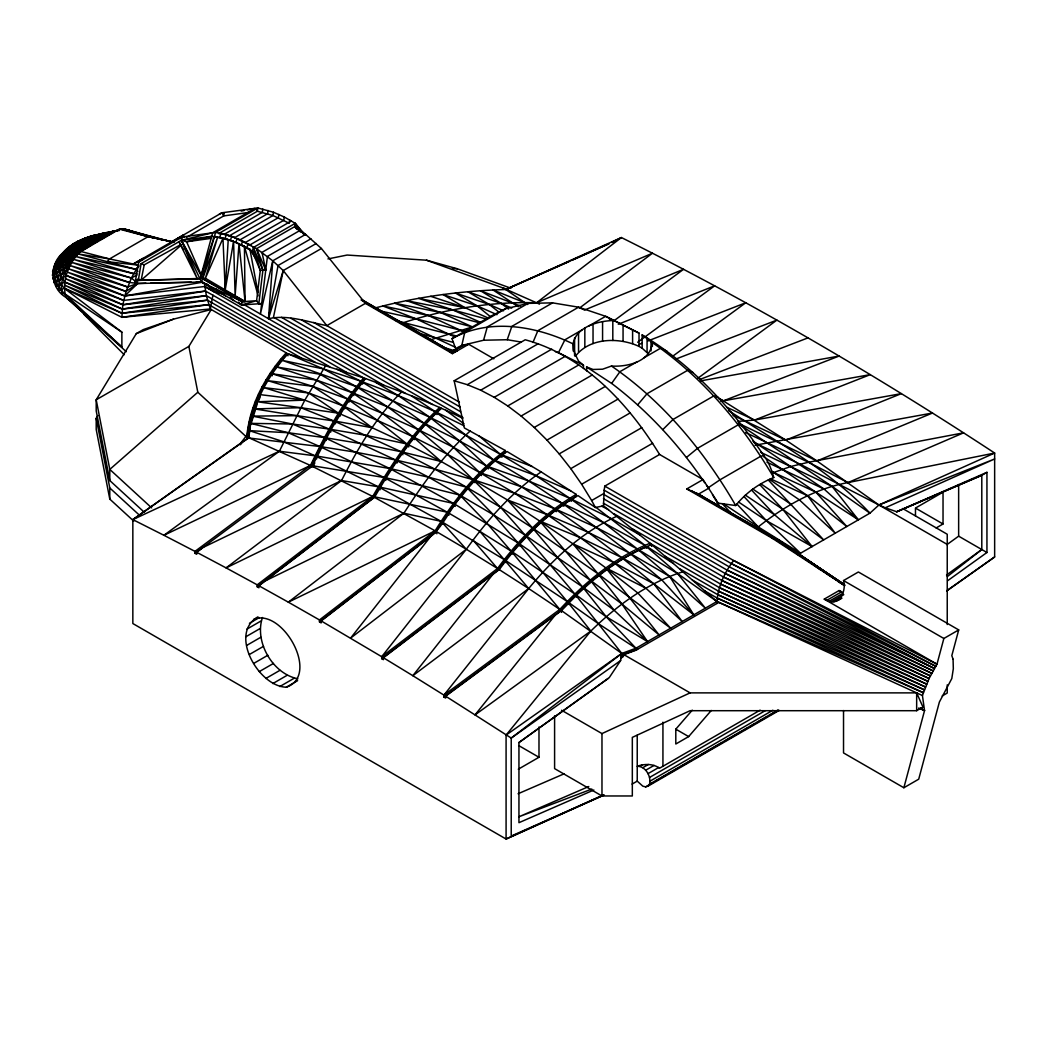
<?xml version="1.0" encoding="UTF-8"?>
<svg xmlns="http://www.w3.org/2000/svg" width="1047" height="1047" viewBox="0 0 1047 1047"><rect width="100%" height="100%" fill="white"/><g stroke="black" fill="none" stroke-linecap="round" stroke-linejoin="round"><path stroke-width="1.5" d="M843.529 710.56L843.529 752.924L903.862 787.75L924.54 710.612L922.433 695.522L716.933 601.488L650.135 543.262L603.504 505.832L604.145 490.166L604.786 486.122L659.584 454.477L703.034 479.565L718.752 504L716.593 505.243M462.839 418.303C430.801 402.506 397.271 390.086 363.741 377.915L360.875 381.226L323.392 368.897L287.951 353.821L210.303 308.983L121.871 317.32L122.813 304.782L126.033 291.459L131.385 278.031L138.78 265.035L133.493 263.896L221.885 212.777L257.863 207.973L273.45 212.24L272.94 215.525L234.75 237.564L226.296 234.593L225.131 238.494L233.586 241.477L225.21 289.901L228.233 239.684L225.131 238.494L211.782 236.347L181.38 240.313L141.096 263.648L138.296 280.4L134.971 283.58L138.714 262.077L140.01 260.127M254.356 252.17L235.889 242.472L237.054 238.559L256.554 248.663L272.77 260.821L268.477 318.72C287.794 314.336 307.857 321.966 326.821 325.643L459.437 402.205M126.321 351.713L65.712 297.217C58.58 264.551 88.419 236.151 118.547 230.118L119.41 229.175L124.03 228.979L173.553 242.407L121.727 229.084L148.098 236.661L172.572 241.896M716.933 603.465C717.352 587.799 724.249 572.827 733.646 560.525L936.973 664.204L929.042 678.574L922.433 695.522M65.712 297.217C50.636 288.54 48.424 265.14 62.663 253.021C76.549 236.753 98.942 234.41 118.547 230.118L94.596 235.915M246.843 436.979C249.435 405.32 265.166 376.069 286.237 352.826L286.237 354.802C265.519 377.705 249.867 406.367 247.013 437.489M336.872 369.146L360.875 381.226C340.183 406.746 324.701 435.984 310.449 465.457L310.449 467.433C325.381 436.717 341.453 406.014 363.741 379.891L363.741 377.915L287.951 353.821C266.88 377.064 251.149 406.315 248.558 437.96L132.838 519.613L132.838 623.541L506.081 839.027L603.988 795.066M248.885 437.018L250.691 423.381L292.44 424.009L329.164 429.061L329.164 431.037L330.865 431.94L330.865 429.859L312.15 466.281L194.991 553.353L196.705 554.269L196.705 552.293L203.066 547.476L341.558 480.521L378.36 486.803C395.727 458.193 414.939 430.16 439.74 407.427L439.74 409.416C412.23 434.727 391.434 466.334 372.719 498.437L257.209 586.804L258.923 587.786L258.923 585.783L374.433 497.377C393.175 465.261 413.945 433.576 441.507 408.265M145.926 283.227L134.971 283.58L201.456 282.049L241.504 304.965L261.671 303.578L258.818 303.748L262.902 270.244L256.554 248.663L294.731 226.61L295.241 223.338L284.3 217.017L273.45 212.24M253.714 619.301C282.821 607.613 320.5 675.577 286.315 687.198C258.727 686.701 228.298 633.618 257.955 616.853M297.845 678.77C272.652 673.81 254.172 641.798 262.483 617.508M224.215 212.646L223.705 215.918L186.431 237.447M262.81 209.073L262.313 212.358L224.123 234.397L215.59 232.382L181.942 237.041L138.714 262.077M268.097 210.46L267.587 213.732L229.398 235.784L224.123 234.397M278.855 214.439L278.345 217.711L240.169 239.763L237.054 238.559M284.3 217.017L283.802 220.302L245.613 242.341L242.511 241.15L241.347 245.05L249.919 249.225L257.353 261.056M289.77 219.988L289.273 223.273L272.94 215.525L257.366 211.258L218.692 233.573L221.414 233.991M593.858 789.988L518.946 822.693L518.946 742.532L609.197 677.71L620.622 660.565L621.8 653.446L576.125 595.625C596.908 575.693 620.348 557.999 646.928 546.573L673.417 563.482M637.23 735.203L637.23 781.127L642.806 786.166L645.646 786.86L647.988 786.166L649.546 784.164C651.47 776.573 645.606 766.103 637.23 766.286C644.389 763.682 653.249 763.59 659.571 768.223L760.161 710.154M112.971 232.382L113.181 231.295L115.576 230.994M235.889 242.472L244.448 246.254L245.05 301.536L205.382 278.266L138.296 280.4L141.149 280.23L144.211 264.852L180.843 244.566M493.844 358.794L468.69 344.267L452.448 353.637L365.39 303.368L321.416 248.505L283.227 270.558L273.489 317.189L405.398 393.345M256.423 208.968L257.366 211.258L257.863 207.973L215.59 232.382L202.372 278.594L242.197 301.706L241.504 304.965L244.357 304.795L384.092 385.466M648.656 354.108L642.151 348.206L642.151 334.922L652.202 342.526C651.051 361.66 627.14 367.117 611.474 366.044L602.575 369.211L593.034 369.46L586.608 366.987L586.608 370.834M505.492 308.773L491.501 315.801L452.029 338.678L455.615 348.533L461.806 345.431L464.763 332.279L505.492 308.773L528.054 303.381L552.567 302.858L578.585 307.19L605.624 316.312L639.023 333.116L639.023 346.4L642.151 348.206M310.946 238.768L272.77 260.821L260.402 314.061L267.417 256.423L305.593 234.384L321.416 248.505M251.031 423.904L257.274 403.736M573.246 351.046C569.581 328.679 596.882 320.552 614.157 320.552M452.448 353.637L448.692 350.562L451.846 351.818L457.343 350.81L452.265 352.028L362.17 299.848M184.442 237.198L183.225 235.091L181.38 240.313L200.095 278.986L214.426 236.282L233.586 241.477L235.13 295.712L239.004 243.663L245.05 301.536L242.197 301.706L201.456 282.049L200.095 278.986L212.672 232.787L254.945 208.379L247.275 209.884M234.75 237.564L221.009 233.206L219.857 237.119L222.959 238.31L205.382 278.266L217.54 237.486L201.456 282.049L208.222 284.732M826.764 600.376C839.328 606.959 846.643 590.901 843.529 580.562L858.383 571.989L958.712 629.914L943.857 638.487L936.973 664.204L824.251 599.12L839.092 590.547L841.618 591.804L826.764 600.376L824.251 599.12M953.058 659.204L951.815 655.631L958.712 629.914M329.74 366.738L206.338 295.647L122.813 304.782L65.372 278.685L123.638 300.397L205.421 291.079L212.921 295.202L210.303 308.983L206.338 295.647L204.44 283.423M461.806 345.431L483.57 340.236L487.313 326.9L528.054 303.381M718.857 602.365L635.935 650.239L621.8 655.435L623.515 656.417L621.015 658.197L621.8 653.446L561.506 610.61L445.642 696.19L445.642 698.061L443.928 697.08L443.928 695.103L528.683 588.558C552.986 559.046 581.923 532.072 617.089 516.132M258.818 303.748L256.607 300.698L260.284 270.427L252.275 251.372L253.439 247.458L295.241 223.338L305.384 235.13M272.77 260.821L283.227 270.558L268.477 318.72L278.044 265.532L316.233 243.493M483.57 340.236L507.232 339.725L511.839 326.376L552.567 302.858M200.095 278.986L203.38 269.838M58.213 260.494C68.055 241.229 91.914 233.625 112.317 233.272L109.673 231.884L99.125 235.143M532.962 342.448L537.857 330.708L578.585 307.19L582.577 309.179M55.229 265.009C61.904 248.44 80.331 236.543 98.366 241.334L95.748 239.41L88.629 239.03L77.007 241.582L94.858 243.349L82.137 239.855C72.492 245.77 65.83 257.431 68.696 268.857L61.276 274.929L52.847 278.947C56.787 262.692 71.863 250.495 87.935 247.354L69.364 248.61L66.72 249.238L63.972 252.458M258.504 400.896L260.35 396.643M312.831 466.962L314.833 462.839M555.381 351.674L558.444 352.708L564.896 339.817L582.04 329.923M365.508 378.569L349.318 399.745L330.878 429.833L395.504 459.947L395.504 461.936L397.219 462.918L397.219 460.863L428.694 477.236L459.921 495.087L459.921 497.063L447.239 514.169L435.12 532.805L319.466 621.918L321.18 622.913L321.18 620.936L430.461 536.731C443.732 525.987 449.883 508.62 461.635 496.095M257.209 586.804L257.209 584.828L372.719 496.448L378.36 486.803L316.835 456.636M109.791 480.547L109.791 469.409L96.206 399.771L188.866 346.413L211.232 309.519L173.501 319.139L143.203 329.635L136.293 333.627L96.206 399.771L96.206 410.908L109.791 480.547L144.473 512.415M133.715 521.079L109.791 499.105L96.206 429.466L96.206 418.329L97.868 415.58M319.466 621.918L319.466 619.942L435.12 530.829C453.848 500.492 476.333 471.7 505.295 450.498L464.371 427.948L454.162 380.781L525.201 339.778C584.213 355.81 628.58 403.88 659.584 454.477M141.764 260.323L143.046 258.36L133.493 263.896M179.233 238.611L180.516 236.661M240.483 444.739L242.237 442.109L248.558 437.96L319.806 446.519L319.806 448.509M621.015 658.197L623.515 654.44L637.649 649.245M325.813 365.377L304.808 400.137L279.392 451.244L163.908 535.279L132.838 519.613L242.237 442.109M704.67 482.719C679.189 444.936 648.001 410.961 611.631 383.411L619.994 371.633L637.152 361.738M575.379 356.32C589.592 337.448 619.065 337.16 639.023 346.4M381.71 658.681L497.521 570.484C518.972 541.364 544.649 514.509 576.243 496.396L576.243 494.42L541.142 471.896C511.433 492.483 487.326 520.084 466.321 549.256L381.71 656.705L381.71 658.681L383.424 659.675L383.424 657.752L499.236 569.607L505.937 560.721L567.252 601.528C591.045 577.407 618.358 555.774 650.135 543.262L650.135 545.238L650.567 543.655L720.663 584.121L927.851 681.244M321.18 620.936L381.71 656.705L497.521 568.508C518.972 539.388 544.649 512.533 576.243 494.42M712.484 494.708L717.535 503.084L735.714 505.544C745.595 493.085 758.97 483.413 773.759 477.576C771.495 469.776 768.904 462.198 763.826 455.667C731.735 407.99 691.753 364.631 642.151 334.922M239.933 444.124L245.901 436.429L310.449 465.457L194.991 551.376L194.991 553.353M430.461 536.731L350.588 638.12L466.321 549.256L497.521 568.508L497.521 570.484M492.849 574.41L412.832 675.695L383.424 657.752M603.504 505.832L595.416 507.507L577.957 495.584C549.57 511.747 525.987 535.187 505.937 560.721L505.937 562.579L504.222 561.585L504.222 559.608L479.788 531.339L448.967 513.2M555.106 615.23L475.011 714.905L445.642 696.19M602.823 795.197L506.081 839.027L506.081 735.099L590.835 631.04C617.115 605.362 647.74 582.695 683.194 571.701M459.921 497.063C473.192 480.481 488.046 464.973 505.295 452.474L505.295 450.498M541.142 471.896L507.01 451.519C489.747 464.004 474.893 479.5 461.635 496.095L493.569 514.888L525.214 535.226L525.214 537.203M174.051 242.145L148.098 236.661L109.529 258.936L107.252 261.685L138.584 265.153L109.529 258.936L80.841 251.45C68.448 260.206 57.821 274.327 58.593 290.124L61.223 289.98L64.037 288.095L121.923 313.262L208.785 304.625L301.484 358.1M603.412 498.699L727.142 570.144L934.356 668.405L731.356 563.6L604.145 490.166M637.728 404.757L647.033 393.737L687.774 370.232L693.271 372.68M711.279 710.468L688.651 736.591L675.799 744.011L675.799 729.17L692.25 710.167M65.516 250.259L69.442 246.621L71.576 246.11L89.689 246.346C73.355 248.047 57.205 259.172 52.35 275.269L64.207 269.066L72.086 262.483C72.871 252.353 80.148 243.977 88.629 239.03L96.612 242.341C75.463 236.138 56.407 255.219 66.157 275.426L123.638 300.397M146.868 235.902L124.03 228.979L119.41 229.175L80.841 251.45L68.068 263.334L52.586 271.697L55.334 263.923L60.32 256.005L84.427 249.382L61.197 258.059L57.088 260.598M80.841 251.45C69.167 261.907 58.959 277.416 61.838 293.736L64.548 293.644L121.871 332.161L121.871 347.015L94.557 322.476M443.928 697.08L559.792 611.396L559.792 609.406L528.683 588.558L412.832 675.695L443.928 695.103L559.792 609.406L567.252 601.528L519.417 544.505M559.792 611.396C585.666 583.572 615.872 558.352 651.718 544.662L651.718 546.285L650.684 543.759M576.125 595.625L561.506 610.61L561.506 612.377M138.911 266.304L135.992 269.341L76.195 256.607L133.597 273.633L136.712 273.489M662.843 429.571L673.064 419.454L713.792 395.936L718.386 397.494M401.76 391.814C376.017 417.007 357.734 448.64 341.558 480.521L226.1 567.893L196.705 552.293M59.457 257.497L61.433 255.599M134.71 282.206L138.047 279.026L141.149 280.23L198.694 278.908M62.663 253.021L67.505 251.228L86.181 248.375C70.646 253.112 56.774 266.291 54.051 282.69L59.352 280.688L66.157 275.426L124.711 295.948L137.824 283.41L129.383 282.468L70.398 265.676L127.59 286.957L137.824 283.41L126.033 291.459L67.427 272.141L124.711 295.948L204.728 286.498L214.085 291.655L224.058 294.377M470.234 430.958C443.993 454.712 422.923 483.531 403.906 513.226L288.331 602.169L258.923 585.783M946.71 590.927L994.65 556.952L994.65 453.037L878.93 504.994L869.939 513.161L797.932 554.727M188.866 346.413L197.804 392.245L109.791 469.409L151.645 507.874M141.149 280.23L181.236 245.142M686.505 457.395L697.577 448.286L738.305 424.781L742.048 425.331M947.273 576.622L981.798 549.531L981.798 475.299L986.941 472.328L986.941 552.502L947.6 580.745M400.818 323.497C444.478 309.166 490.52 301.392 536.535 302.779L621.408 237.551C750.084 301.641 874.494 374.145 994.65 453.037L847.978 482.588C814.671 488.792 784.517 506.107 758.211 526.916L723.359 503.699M923.336 692.787L716.933 601.488L635.935 648.25L621.8 653.446L511.224 738.07L511.224 836.056L603.87 795.013M579.344 308.158L652.477 253.217L536.535 302.779L503.044 287.977L426.509 260.206L347.133 255.049L327.96 258.923M614.367 320.474L683.56 269.301L584.147 310.187M697.459 378.543L776.9 320.107L676.297 358.885M717.535 503.084L718.543 503.149M637.688 342.251L714.669 285.818L618.28 324.256M672.776 356.176L745.778 302.753L647.923 340.942M452.055 351.753L450.511 352.172L462.63 345.706L468.69 344.267M518.946 742.532L608.15 678.456M946.894 544.662L958.646 536.169L958.646 484.539M946.514 574.999L981.798 549.531M620.622 660.565L511.224 738.07L475.011 714.905L590.835 631.04L568.56 603.151M506.081 735.099L621.8 653.446M946.763 590.744L994.65 556.952M77.242 254.918L53.554 268.254L55.334 263.923C64.548 253.714 77.007 245.22 91.351 245.378L87.621 244.357L74.128 243.768L68.866 247.733L71.432 245.993M82.137 240.221L88.773 237.054L107.134 236.269C95.46 231.138 83.093 239.763 72.57 244.226C84.388 238.507 97.031 232.499 110.563 234.292L106.271 232.578L100.172 233.991M76.562 242.511C86.155 236.818 97.816 234.489 108.888 235.248L102.986 233.389L94.204 235.876M171.682 241.844L183.225 235.091M219.15 214.36L221.885 212.777L223.705 215.918L249.291 212.371M291.393 220.969L249.592 245.103L251.084 245.312L231.649 236.373L230.484 240.287L237.643 243.113M305.593 234.384L300.188 230.327L261.999 252.366L265.755 270.074L260.284 270.427L253.439 247.458L262.902 270.244M365.39 303.368L326.821 325.643L283.227 270.558M616.264 240.509L611.788 242.498L621.408 237.551L505.701 289.509C461.347 290.804 417.059 296.733 374.185 308.237M450.511 352.172L456.361 348.86L455.615 348.533M452.042 351.818L462.63 345.706M454.162 380.781L467.315 384.668L538.341 343.652M588.479 326.206L605.624 316.312L639.023 333.116M467.315 384.668L480.704 390.191L551.743 349.175M480.704 390.191L494.223 397.31L565.262 356.294M494.223 397.31L507.743 405.948L578.782 364.932M507.743 405.948L521.118 416.025L592.157 375.009M643.578 358.022L660.736 348.127L667.175 351.347M521.118 416.025L534.245 427.451L605.271 386.435M534.245 427.451L546.966 440.106L618.005 399.103M249.422 623.292L259.316 617.573M246.712 629.247L260.86 621.08M546.966 440.106L559.19 453.888L630.229 412.871M245.796 636.785L259.944 628.632M246.712 645.397L260.86 637.23M559.19 453.888L570.785 468.637L641.811 427.634M249.422 654.48L263.556 646.313M253.714 663.418L267.849 655.252M570.785 468.637L581.635 484.238L652.674 443.234M259.303 671.598L273.45 663.432M265.82 678.482L279.955 670.316M272.809 683.573L286.957 675.407M595.416 507.507L591.647 500.531L603.91 493.464M279.798 686.544L293.945 678.377M286.315 687.198L297.623 680.668M844.772 585.679L772.228 538.25L686.806 488.936L703.034 479.565M686.806 488.936L698.506 494.119L709.094 488.007M518.304 769.205L538.983 757.269L538.983 727.024M936.149 527.963L943.033 523.984L943.033 492.155L915.471 508.07L915.471 516.027M829.237 601.24L842.743 593.453M831.632 601.685L843.777 594.67M833.896 601.698L840.636 597.811M835.99 601.292L841.382 598.177M837.888 600.468L841.932 598.125M639.874 766.299L642.518 764.768M642.806 767.687L648.381 764.467M645.646 770.265L654.061 765.409M647.988 773.681L658.759 767.464M632.087 784.098L637.23 781.127M649.546 777.463L765.252 710.664M650.082 781.127L772.856 710.246M649.546 784.164L777.96 710.023M645.646 786.86L652.7 782.79M655.514 781.167L658.341 779.531M661.167 777.908L665.395 775.461M668.222 773.825L678.09 768.118M680.916 766.496L690.798 760.789M693.624 759.167L721.841 742.873M724.668 741.237L741.603 731.46M744.417 729.838L747.244 728.202M750.058 726.579L754.298 724.131M757.125 722.495L766.993 716.802M769.82 715.166L778.287 710.285M647.988 786.166L779.23 710.403M554.596 715.821L554.596 768.616L601.973 795.969L632.323 795.969L632.323 737.376L690.091 710.704L916.662 710.704L922.957 707.065L916.662 692.878L690.091 692.878L601.973 733.581L561.558 710.246M942.208 695.954L947.234 693.049L947.234 684.869M903.862 787.75L918.716 779.177L939.381 702.04L951.802 678.561L953.32 668.719L953.071 659.217M137.013 274.903L131.385 278.031L72.086 262.483L129.383 282.468M452.029 338.678C489.564 317.634 536.417 326.036 573.429 344.07L574.594 353.048L578.546 361.097L583.48 365.181L583.48 368.479M372.719 498.437L372.719 496.448L226.1 567.893L257.209 584.828M265.271 580.889L403.906 513.226L441.101 521.327L441.101 523.304M435.12 532.805L435.12 530.829L288.331 602.169L319.466 619.942M310.449 465.457L163.908 535.279L194.991 551.376M132.838 519.613L279.392 451.244L315.121 455.811L315.121 457.788L316.835 458.704M82.216 240.444C89.191 236.386 97.633 233.376 105.381 237.276L93.929 236.465L88.629 239.03L103.627 238.297C96.782 236.242 88.707 237.198 82.137 239.855L91.194 237.695L101.873 239.305L95.748 239.41M568.966 261.619L505.701 289.509L527.531 304.494M571.924 260.297L608.87 243.807M716.685 396.787L785.813 440.106L816.922 460.955L878.93 504.994L885.252 507.782L994.65 458.966L878.93 504.994L799.895 464.07L753.748 442.423M505.701 289.509L608.791 243.82M885.252 507.782L896.677 511.734L986.941 472.328M518.082 793.744L564.15 773.798M588.78 786.519L518.946 816.765L591.83 789.045M896.939 511.734L981.798 475.299L896.677 511.734M772.267 472.995L791.205 466.373L808.467 462.264L963.58 432.83L847.978 482.588L808.467 462.264L745.66 432.555M136.293 333.627L173.501 319.139M638.892 344.463L641.903 343.298M699.867 379.446L808.035 337.867M430.867 339.712L472.55 326.9M104.294 233.285L114.071 232.264L113.181 231.295L108.574 232.748M755.044 445.197L932.497 413.028L816.922 460.955L738.135 423.093M212.672 232.787L181.38 240.313L197.438 279.039L178.932 241.739L183.683 249.984M90.264 237.054L93.209 236.386M211.782 236.347L186.602 241.765L181.38 240.313L201.207 275.636M241.137 211.088L244.2 210.486M763.826 455.667L760.855 456.204L720.127 479.722L708.282 487.732L706.476 485.219M700.234 380.938L839.157 356.045L723.464 400.805L720.624 400.936M124.711 295.948L202.712 282.166M205.421 291.079L122.813 304.782L64.587 281.931C51.015 262.823 67.178 241.19 89.519 243.035L93.104 244.37C67.27 242.865 43.621 264.616 64.037 288.095L121.871 332.161M206.338 295.647L122.237 309.074L64.312 285.02L121.923 313.262L207.463 300.162L315.186 362.262M208.785 304.625L121.871 317.32L64.037 288.095M211.743 238.284L186.602 241.765L201.495 275.518M737.965 421.404L754.651 420.043L901.402 393.62L785.813 440.106L733.096 415.358M207.463 300.162L122.237 309.074L64.587 281.931L58.475 286.224L55.975 286.42C57.101 270.728 68.709 256.842 82.674 250.39L73.591 255.769L57.258 262.509C49.17 272.429 56.787 286.04 64.548 293.644L121.871 347.015M116.78 230.837L119.253 230.602M242.197 301.706L256.607 300.698L241.504 304.965L238.467 302.125M178.186 238.088L180.542 237.931M125.548 230.222L128.114 230.144L143.439 235.261M254.63 410.895L254.63 408.919L300.777 407.689L338.443 413.185L338.443 415.162L340.157 416.078M150.794 283.109L191.339 282.18M196.195 282.075L202.686 281.918M252.432 418.106L252.432 416.13L296.641 415.646L333.81 420.92L333.81 422.896M249.395 432.633L249.395 430.657L288.161 432.725L324.478 437.594L324.478 439.583L326.193 440.486M452.422 268.464L457.303 268.778L511.001 288.252M260.35 394.654L304.808 400.137L338.443 413.185L308.747 392.991L267.849 380.676L312.582 386.291L347.578 399.025L347.578 401.014L349.292 401.917M361.83 299.848L451.846 351.818L454.895 352.224L448.692 350.562M272.246 375.781L272.246 373.805L316.312 380.035L352.08 392.625L352.08 394.601L353.794 395.517M312.412 465.745L384.053 477.484L384.053 479.461M317.084 456.112L389.772 468.533L389.772 470.509M109.529 258.936L78.512 254.028L135.992 269.341L137.916 271.343M321.769 446.833L356.621 452.356L395.504 459.947M254.63 408.919L296.641 415.646L329.164 429.061M326.455 437.921L361.752 443.732L401.25 451.767L401.25 453.744L402.964 454.725M507.232 339.725L521.197 342.055M331.127 429.401L366.908 435.5L406.982 443.98L406.982 445.957M335.786 421.26L372.091 427.7L406.982 443.98L377.286 420.318L349.083 400.111M772.228 538.25L778.732 540.357L836.841 580.391M374.734 496.841L447.239 512.192L447.239 514.169L448.954 515.15M252.432 416.13L292.44 424.009L324.478 437.594M380.388 487.208L453.521 503.437L453.521 505.413L455.236 506.408M386.081 477.916L422.451 485.703L459.921 495.087M379.276 310.737L415.947 318.785L464.816 331.362M391.787 468.977L428.694 477.236L466.438 487.156L466.438 489.132M395.936 320.67L456.662 336.035M397.52 460.418L434.924 469.161L473.048 479.657L473.048 481.633M133.597 273.633L74.141 259.551L131.385 278.031L135.678 281.617M403.265 452.252L441.153 461.491L473.048 479.657L447.357 454.228L419.847 430.906M420.528 333.823L453.364 342.382M250.691 423.381L288.161 432.725L319.806 446.519M119.41 229.175L148.098 236.661M479.552 322.829L440.447 312.464L394.575 303.185L428.184 315.435L463.952 331.86M441.546 346.779L453.6 350.457M486.148 318.955L452.71 309.886L418.512 298.356L464.947 307.674L487.928 317.922M426.509 260.206L457.303 268.778M163.463 240.26L124.03 228.979L124.266 230.248M126.072 229.568L147.548 236.151M149.996 236.871L154.681 238.31M127.59 286.957L68.696 268.857L126.033 291.459M272.246 373.805L312.582 386.291L343.036 405.883L343.036 407.872L344.751 408.775L344.751 406.668L377.286 420.318L412.701 436.612L412.701 438.588L414.416 439.583M503.044 287.977L507.664 289.443M249.395 430.657L283.802 441.808L315.121 455.811M475.089 480.324L514.64 493.268L554.661 508.711L554.661 510.687L556.376 511.682L556.376 509.85L588.322 532.347L621.565 557.475L580.627 537.844L541.836 521.903M430.683 296.314L464.947 307.674L442.986 294.534L477.131 305.868L496.985 314.689M609.38 319.086L613.987 320.644M356.503 386.683L282.297 360.377L323.392 368.897L356.503 386.683L356.503 388.673M481.79 473.296L521.72 486.92L562.187 503.241L562.187 505.217L563.901 506.211M488.569 466.726L528.787 481.031L569.751 498.254L569.751 500.23L571.466 501.225M547.188 516.629L547.188 514.653L507.586 500.047L474.762 480.665L474.762 482.628M495.401 460.641L535.842 475.613L570.707 490.873M343.036 405.883L308.747 392.991L263.883 387.626L304.808 400.137L257.274 401.76L300.777 407.689L333.81 420.92M362.642 381.906L398.043 395.439L435.225 411.615L435.225 413.591M251.084 245.312L247.969 244.121L246.817 248.021L249.919 249.225L257.955 292.506M141.096 263.648L144.211 264.852M502.285 455.026L532.138 466.53M358.27 387.377L392.874 400.949L429.663 417.164L429.663 419.153M353.821 393.332L387.691 406.93L424.061 423.197L424.061 425.174M349.318 399.745L382.495 413.395L418.394 429.676L418.394 431.665M389 316.364L455.183 347.159M918.52 708.086L924.54 710.612L920.3 708.165M340.17 413.931L372.091 427.7L344.528 407.008M549.23 515.53L588.322 532.347L629.404 552.947L596.057 527.308L563.862 504.418M718.988 398.828L723.464 400.805L870.279 374.63L754.651 420.043L726.749 407.296M771.861 471.66L815.835 492.142L858.37 519.836L832.09 486.384L740.556 425.174M704.618 590.848L717.26 598.138L924.357 689.894M503.555 310.815L489.25 304.455L455.393 293.003L477.131 305.868L490.232 316.547M692.42 580.064L717.797 594.709L925.443 687.015M511.721 308.093L501.264 303.434L467.878 291.747L489.25 304.455L498.909 312.124M679.647 568.757L718.543 591.215L926.595 684.149M520.608 306.156L480.429 290.739L501.264 303.434L508.567 309.061M480.455 322.306L452.71 309.886L406.472 300.646L440.447 312.464L472.498 326.939L428.184 315.435L382.849 305.96L415.947 318.785L454.961 337.016M766.98 462.198L824.002 489.014L858.37 519.836M556.703 509.627L596.057 527.308L637.217 548.89L603.792 522.754L571.413 499.445M664.793 556.088L719.498 587.681L927.799 681.335M527.897 303.944L493.045 289.993L518.357 306.719M720.663 584.121L929.042 678.574M770.566 478.845L807.617 495.755L846.801 526.523L815.835 492.142L763.603 456.649M536.535 302.779L539.493 304.14M632.192 528.709L722.011 580.562L930.325 675.891M717.26 598.138L923.389 692.656M326.206 438.392L389.772 468.533M760.502 452.212L832.09 486.384L869.939 513.161C829.852 470.234 777.201 442.449 728.568 410.516M717.797 594.709L924.409 689.777M613.778 513.658L723.556 577.041L931.634 673.3M718.543 591.215L925.496 686.911M719.498 587.681L926.647 684.057M603.36 503.175L725.27 573.547L932.956 670.826M564.215 504.196L603.792 522.754L644.978 545.33L595.939 507.35M321.521 447.331L384.053 477.484M722.011 580.562L929.095 678.495M401.25 451.767L335.537 421.679L335.524 423.799M723.556 577.041L930.377 675.825M725.27 573.547L931.673 673.247M312.15 466.281L372.719 496.448M727.142 570.144L932.995 670.787M571.767 499.249L611.513 518.697L639.638 534.795M463.703 425.606L436.965 412.466L436.939 414.586M431.403 418.028L465.758 435.042L500.244 454.241L500.244 456.217L501.958 457.212L501.958 455.262L535.842 475.613L569.751 498.254M934.317 668.444L729.17 566.82L603.766 494.406M558.444 352.708L583.48 365.181M425.789 424.061L459.672 440.996L493.359 459.882L493.359 461.858M731.356 563.6L935.652 666.245M420.135 430.553L453.534 447.383L486.528 466.007L486.528 467.983M414.429 437.489L447.357 454.228L479.748 472.603L479.748 474.579L481.463 475.574M607.901 568.953L645.881 588.205L682.225 621.538L653.852 583.82L623.201 558.81M601.711 506.225L608.595 509.732M402.977 452.657L434.924 469.161L466.438 487.156M935.678 666.219L733.646 560.525L604.786 486.122M391.499 469.436L453.521 503.437M920.234 708.348L924.54 710.612M698.506 494.119L778.732 540.357L844.824 584.972M615.741 563.548L653.852 583.82L693.795 614.851L669.687 576.452L638.827 550.251M202.372 278.594L245.05 301.536M374.433 497.377L435.12 530.829M623.58 558.601L661.796 579.894L693.795 614.851M759.729 484.578L782.816 509.365L812.079 546.56L766.365 520.647L738.515 501.984M441.101 521.327L380.087 487.719L380.074 489.774M447.239 512.192L385.78 478.4L385.767 480.455M352.08 392.625L319.911 374.237L277.062 367.039L316.312 380.035L347.578 399.025M916.033 508.397L943.033 523.984M958.646 536.169L986.941 552.502M902.632 508.502L947.234 534.245L947.234 624.549M878.93 504.994L947.234 544.427M695.823 492.692L780.617 541.6L798.364 554.295M361.058 299.966L449.765 351.098M691.256 490.598L782.331 543.105L811.948 563.482M843.529 580.562L943.857 638.487M839.092 590.547L841.906 592.17M313.642 322.437L460.026 406.956M301.654 319.976L460.549 411.72M290.909 318.288L462.892 417.57M281.499 317.346L432.463 404.495M204.728 286.498L363.204 377.745M212.921 295.202L346.609 372.392M644.978 547.306L646.693 548.288M512.808 554.059L511.093 553.065L511.093 551.088L486.646 522.924L461.308 496.527M574.829 595.979L576.544 596.973M567.252 603.504L568.966 604.485M623.515 654.44L690.091 692.878M675.799 729.17L688.651 736.591M518.736 745.582L538.983 757.269M375.585 382.338L398.043 395.439L429.663 417.164M631.393 554.112L669.687 576.452L705.364 608.176L677.527 573.507L646.575 546.704M455.236 504.445L518.095 542.948L518.095 544.937L519.809 545.919L519.809 544.074L582.498 586.87L533.774 529.442M468.153 488.164L500.558 507.258L532.452 527.924L532.452 529.913M504.222 559.608L442.816 522.335L442.816 524.298M481.463 473.61L514.64 493.268L547.188 514.653M495.074 460.902L528.787 481.031L562.187 503.241M599.29 575.405L621.97 604.067L647.504 641.575L606.239 616.775L576.531 595.233M639.193 550.094L677.527 573.507L716.933 601.488M362.419 382.181L392.874 400.949L424.061 423.197M700.221 495.022L707.275 499.641M758.211 526.916L800.51 553.248L766.365 520.647L743.998 496.579M479.788 531.339L511.093 551.088M752.688 440.879L824.002 489.014M499.236 569.607L528.683 588.558L505.57 561.205M358.048 387.678L387.691 406.93L418.394 429.676M635.935 650.239L635.935 648.25L598.478 623.724L568.966 602.732M652.202 342.526C702.589 377.129 742.964 425.095 773.759 477.576M611.474 366.044C663.34 401.616 704.409 451.362 735.714 505.544M586.608 366.987L611.631 383.411M512.794 552.201L574.829 594.002L526.536 536.771M844.078 584.553L774.518 538.668L843.738 584.592M771.718 471.176L807.617 495.755L835.218 533.198L799.358 499.838L769.388 479.356M411.353 395.831L435.225 411.615M554.661 508.711L521.72 486.92L488.242 467.027L488.242 468.977M844.248 584.475L776.704 539.375L844.406 584.933M526.916 536.365L590.233 580.13L541.09 522.558M745.359 495.113L774.571 514.797L812.079 546.56M752.819 489.054L782.816 509.365L823.649 539.886L768.289 479.971M534.14 529.075L598.033 573.808L572.958 543.812L541.469 522.217M760.842 483.793L791.087 504.366M778.732 540.357L843.934 584.789M296.707 229.031L294.731 226.61L300.188 230.327M353.598 393.659L382.495 413.395L412.701 436.612M814.645 565.341L821.372 569.974M825.416 572.748L830.794 576.465M837.521 581.098L840.218 582.943M840.846 583.166L843.529 585.011M787.868 547.633L791.872 550.408M548.864 515.818L580.627 537.844L613.712 562.475L572.958 543.812L605.86 567.919M803.716 558.025L807.721 560.826M815.744 566.427L821.097 570.157M216.245 289.181L218.875 291.066M221.519 292.951L225.471 295.791M584.187 588.113L614.066 610.218L647.504 641.575M445.786 410.293L463.834 423.682M591.908 581.386L621.97 604.067L659.087 634.901L607.116 569.503M436.691 412.74L465.758 435.042L493.359 459.882M599.695 575.091L670.656 628.213L637.898 593.047L607.509 569.215M718.085 503.476L718.752 504M431.128 418.329L459.672 440.996L486.528 466.007M615.348 563.783L645.881 588.205M67.034 298.343C74.52 304.075 80.92 310.815 87.529 317.28M425.514 424.388L453.534 447.383L479.748 472.603M631.027 554.295L661.796 579.894M479.081 435.905L500.244 454.241M414.141 437.868L441.153 461.491L408.71 444.857L408.696 446.951M85.056 313.93L92.188 320.343M197.804 392.245L245.901 436.429M96.206 418.329L109.791 487.967L139.696 515.438M230.471 297.518L233.664 300.476M294.731 226.61L300.711 232.185M206.481 284.051L214.085 291.655L212.737 287.676M474.435 481.044L500.558 507.258L525.214 535.226M84.061 314.48L124.253 354.737M467.813 488.569L493.569 514.888L518.095 542.948M635.935 648.25L606.239 616.775L583.781 588.479M722.155 503.581L732.848 515.045M751.615 490.101L774.571 514.797M736.944 504.052L763.708 532.805M442.488 522.859L466.321 549.256L436.835 531.837L436.835 533.8M532.452 527.924L507.586 500.047L539.781 521.066L539.781 523.042M473.008 540.121L497.521 568.508M512.428 552.659L559.792 609.406M591.503 581.739L614.066 610.218M303.813 234.541L295.241 223.338L295.961 226.152M581.635 484.238L591.647 500.531M252.275 251.372L253.832 254.068M256.554 248.663L265.755 270.074M244.448 246.254L258.151 295.882M573.246 343.364L573.429 344.07M222.959 238.31L225.21 289.901M916.662 692.878L916.662 710.704M662.934 722.194L662.934 766.286M652.373 343.364L652.373 346.426M651.025 341.23L651.025 350.941M647.072 338.26L647.072 351.91M632.597 329.897L632.597 343.547M623.057 325.08L623.057 341.27M612.809 320.513L612.809 340.484M602.575 321.651L602.575 341.27M601.973 733.581L601.973 795.969M593.034 324.151L593.034 343.547M584.841 327.92L584.841 347.185M578.546 332.514L578.546 351.91M574.594 337.801L574.594 355.784M378.36 486.803L378.36 488.779M362.589 381.972L362.589 384.118M360.875 381.226L360.875 383.202M287.951 353.821L287.951 355.797M280.583 359.383L280.583 361.359M275.348 366.044L275.348 368.034M270.532 372.824L270.532 374.8M266.134 379.681L266.134 381.671M262.169 386.644L262.169 388.62M258.635 393.672L258.635 395.648M255.56 400.765L255.56 402.755M252.916 407.924L252.916 409.914M250.717 415.136L250.717 417.112M248.977 422.386L248.977 424.362M247.681 429.676L247.681 431.652M109.791 487.967L109.791 499.105"/></g></svg>
